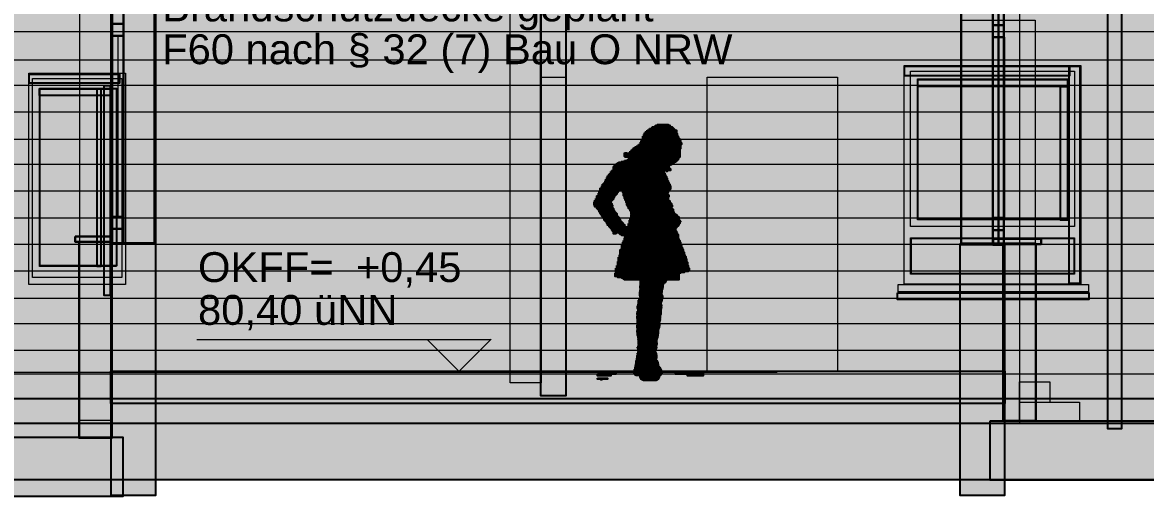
# Model space of a CAD drawing. Header units: millimetres. Extents: x 2976 to 41668, y 1850 to 28527.
# Drawn here: x 11461 to 19103, y 8099 to 11327 of the extents above; entities that cross this region are included whole.
import ezdxf

# ---------------------------------------------------------------- set-up
doc = ezdxf.new("R2010")
doc.units = ezdxf.units.MM
doc.header["$LTSCALE"] = 50
doc.linetypes.add('PDF_141-1_141-1_0-0_0-0', pattern=[282.2, 141.1, -141.1, 0, 0])
for name, color, linetype in [('00_Wand_Bestand', 7, 'Continuous'), ('01_Daemmung_neu', 9, 'Continuous'), ('02_Grundstuecksgrenze', 8, 'Continuous'), ('05_Linien_stark', 7, 'Continuous'), ('06_Linien_fein', 3, 'Continuous'), ('07_Bemassung', 6, 'Continuous'), ('10_Text', 7, 'Continuous')]:
    doc.layers.add(name, color=color, linetype=linetype)
doc.styles.add('PLAN', font='arial.ttf')

msp = doc.modelspace()

# ---------------------------------------------------------------- hatches: boundary and pattern name
at = {"layer": '00_Wand_Bestand'}
for points in [[(12064.9, 12250.8), (12366.1, 12250.8), (12366.1, 8106.3), (12064.9, 8106.3)], [(14989, 11677.6), (15159.4, 11677.6), (15159.4, 8785.5), (14989, 8785.5)], [(15768.3, 10627.1), (15865.5, 10627.1), (15865.5, 10621.4), (15768.3, 10621.4)], [(15779.7, 10632.9), (15854, 10632.9), (15854, 10627.1), (15779.7, 10627.1)], [(15682.6, 10552.7), (15922.6, 10552.7), (15922.6, 10547), (15682.6, 10547)], [(15682.6, 10547), (15922.6, 10547), (15922.6, 10541.3), (15682.6, 10541.3)], [(15688.3, 10564.2), (15916.9, 10564.2), (15916.9, 10558.5), (15688.3, 10558.5)], [(15688.3, 10558.5), (15916.9, 10558.5), (15916.9, 10552.7), (15688.3, 10552.7)], [(15694, 10575.6), (15911.1, 10575.6), (15911.1, 10569.9), (15694, 10569.9)], [(15694, 10569.9), (15916.8, 10569.9), (15916.8, 10564.2), (15694, 10564.2)], [(15699.7, 10581.3), (15911.1, 10581.3), (15911.1, 10575.6), (15699.7, 10575.6)], [(15705.5, 10587.1), (15911.2, 10587.1), (15911.2, 10581.4), (15705.5, 10581.4)], [(15711.2, 10592.8), (15911.1, 10592.8), (15911.1, 10587.1), (15711.2, 10587.1)], [(15722.6, 10598.5), (15899.7, 10598.5), (15899.7, 10592.8), (15722.6, 10592.8)], [(15728.3, 10604.3), (15894, 10604.3), (15894, 10598.5), (15728.3, 10598.5)], [(15739.7, 10610), (15888.3, 10610), (15888.3, 10604.3), (15739.7, 10604.3)], [(15745.5, 10615.7), (15882.6, 10615.7), (15882.6, 10610), (15745.5, 10610)], [(15762.6, 10621.4), (15871.2, 10621.4), (15871.2, 10615.7), (15762.6, 10615.7)], [(15619.8, 10472.6), (15939.7, 10472.6), (15939.7, 10466.8), (15619.8, 10466.8)], [(15625.5, 10478.3), (15939.7, 10478.3), (15939.7, 10472.6), (15625.5, 10472.6)], [(15636.9, 10484.1), (15939.7, 10484.1), (15939.7, 10478.3), (15636.9, 10478.3)], [(15648.3, 10489.8), (15939.7, 10489.8), (15939.7, 10484.1), (15648.3, 10484.1)], [(15654, 10495.5), (15939.7, 10495.5), (15939.7, 10489.8), (15654, 10489.8)], [(15659.7, 10501.2), (15945.4, 10501.2), (15945.4, 10495.5), (15659.7, 10495.5)], [(15665.4, 10512.7), (15939.7, 10512.7), (15939.7, 10506.9), (15665.4, 10506.9)], [(15665.4, 10506.9), (15945.5, 10506.9), (15945.5, 10501.2), (15665.4, 10501.2)], [(15671.2, 10524.1), (15939.7, 10524.1), (15939.7, 10518.4), (15671.2, 10518.4)], [(15671.2, 10518.4), (15939.7, 10518.4), (15939.7, 10512.7), (15671.2, 10512.7)], [(15676.9, 10535.6), (15934, 10535.6), (15934, 10529.9), (15676.9, 10529.9)], [(15676.9, 10529.8), (15934, 10529.8), (15934, 10524.1), (15676.9, 10524.1)], [(15682.6, 10541.3), (15928.3, 10541.3), (15928.3, 10535.6), (15682.6, 10535.6)], [(15556.9, 10432.6), (15934, 10432.6), (15934, 10426.8), (15556.9, 10426.8)], [(15556.9, 10426.8), (15934, 10426.8), (15934, 10421.1), (15556.9, 10421.1)], [(15556.9, 10421.1), (15934, 10421.1), (15934, 10415.3), (15556.9, 10415.3)], [(15562.6, 10415.3), (15934, 10415.3), (15934, 10409.6), (15562.6, 10409.6)], [(15585.5, 10409.6), (15928.3, 10409.6), (15928.3, 10403.9), (15585.5, 10403.9)], [(15591.2, 10444), (15934, 10444), (15934, 10438.3), (15591.2, 10438.3)], [(15591.2, 10398.2), (15922.6, 10398.2), (15922.6, 10392.5), (15591.2, 10392.5)], [(15596.9, 10449.7), (15934, 10449.7), (15934, 10444), (15596.9, 10444)], [(15596.9, 10403.9), (15922.6, 10403.9), (15922.6, 10398.2), (15596.9, 10398.2)], [(15602.6, 10455.4), (15934, 10455.4), (15934, 10449.7), (15602.6, 10449.7)], [(15608.3, 10461.1), (15934, 10461.1), (15934, 10455.4), (15608.3, 10455.4)], [(15614, 10466.9), (15934, 10466.9), (15934, 10461.1), (15614, 10461.1)], [(15476.9, 10323.8), (15871.2, 10323.8), (15871.2, 10318.1), (15476.9, 10318.1)], [(15482.6, 10346.7), (15859.7, 10346.7), (15859.7, 10340.9), (15482.6, 10340.9)], [(15482.6, 10340.9), (15859.7, 10340.9), (15859.7, 10335.2), (15482.6, 10335.2)], [(15482.6, 10335.2), (15865.4, 10335.2), (15865.4, 10329.5), (15482.6, 10329.5)], [(15482.6, 10329.5), (15871.2, 10329.5), (15871.2, 10323.8), (15482.6, 10323.8)], [(15488.3, 10352.4), (15859.7, 10352.4), (15859.7, 10346.7), (15488.3, 10346.7)], [(15494, 10358.1), (15865.5, 10358.1), (15865.5, 10352.4), (15494, 10352.4)], [(15499.8, 10363.8), (15876.9, 10363.8), (15876.9, 10358.1), (15499.8, 10358.1)], [(15505.5, 10369.6), (15888.3, 10369.6), (15888.3, 10363.8), (15505.5, 10363.8)], [(15516.9, 10375.3), (15894, 10375.3), (15894, 10369.6), (15516.9, 10369.6)], [(15534, 10381), (15905.5, 10381), (15905.5, 10375.3), (15534, 10375.3)], [(15556.9, 10386.8), (15911.1, 10386.8), (15911.1, 10381), (15556.9, 10381)], [(15574, 10392.5), (15916.9, 10392.5), (15916.9, 10386.8), (15574, 10386.8)], [(15425.5, 10249.4), (15854, 10249.4), (15854, 10243.6), (15425.5, 10243.6)], [(15425.5, 10243.6), (15854, 10243.6), (15854, 10237.9), (15425.5, 10237.9)], [(15431.2, 10260.8), (15848.3, 10260.8), (15848.3, 10255.1), (15431.2, 10255.1)], [(15431.2, 10255.1), (15848.3, 10255.1), (15848.3, 10249.4), (15431.2, 10249.4)], [(15436.9, 10272.3), (15842.6, 10272.3), (15842.6, 10266.6), (15436.9, 10266.6)], [(15436.9, 10266.5), (15848.3, 10266.5), (15848.3, 10260.8), (15436.9, 10260.8)], [(15442.6, 10283.7), (15836.9, 10283.7), (15836.9, 10278), (15442.6, 10278)], [(15442.6, 10278), (15842.6, 10278), (15842.6, 10272.3), (15442.6, 10272.3)], [(15448.4, 10289.4), (15836.9, 10289.4), (15836.9, 10283.7), (15448.4, 10283.7)], [(15454, 10295.2), (15831.2, 10295.2), (15831.2, 10289.4), (15454, 10289.4)], [(15459.7, 10300.9), (15831.2, 10300.9), (15831.2, 10295.1), (15459.7, 10295.1)], [(15465.5, 10312.3), (15825.4, 10312.3), (15825.4, 10306.6), (15465.5, 10306.6)], [(15465.5, 10306.6), (15825.4, 10306.6), (15825.4, 10300.9), (15465.5, 10300.9)], [(15391.2, 10197.9), (15871.2, 10197.9), (15871.2, 10192.1), (15391.2, 10192.1)], [(15391.2, 10192.1), (15865.4, 10192.1), (15865.4, 10186.4), (15391.2, 10186.4)], [(15391.2, 10186.4), (15859.7, 10186.4), (15859.7, 10180.7), (15391.2, 10180.7)], [(15396.9, 10203.6), (15871.2, 10203.6), (15871.2, 10197.9), (15396.9, 10197.9)], [(15402.6, 10215), (15871.2, 10215), (15871.2, 10209.3), (15402.6, 10209.3)], [(15402.6, 10209.3), (15871.2, 10209.3), (15871.2, 10203.6), (15402.6, 10203.6)], [(15408.3, 10226.5), (15865.5, 10226.5), (15865.5, 10220.8), (15408.3, 10220.8)], [(15408.3, 10220.8), (15865.5, 10220.8), (15865.5, 10215), (15408.3, 10215)], [(15414.1, 10232.2), (15859.7, 10232.2), (15859.7, 10226.5), (15414.1, 10226.5)], [(15419.7, 10237.9), (15859.7, 10237.9), (15859.7, 10232.2), (15419.7, 10232.2)], [(15391.2, 10037.6), (15494, 10037.6), (15494, 10031.9), (15391.2, 10031.9)], [(15391.2, 10031.9), (15499.7, 10031.9), (15499.7, 10026.2), (15391.2, 10026.2)], [(15602.6, 10037.6), (15631.1, 10037.6), (15631.1, 10031.9), (15602.6, 10031.9)], [(15602.6, 10031.9), (15631.1, 10031.9), (15631.1, 10026.2), (15602.6, 10026.2)], [(15636.9, 10037.6), (15894, 10037.6), (15894, 10031.9), (15636.9, 10031.9)], [(15636.9, 10031.9), (15894, 10031.9), (15894, 10026.2), (15636.9, 10026.2)], [(15465.5, 9928.9), (15905.5, 9928.9), (15905.5, 9923.1), (15465.5, 9923.1)], [(15471.2, 9923.1), (15905.4, 9923.1), (15905.4, 9917.4), (15471.2, 9917.4)], [(15471.2, 9917.4), (15905.4, 9917.4), (15905.4, 9911.7), (15471.2, 9911.7)], [(15476.9, 9911.7), (15905.4, 9911.7), (15905.4, 9906), (15476.9, 9906)], [(15482.6, 9906), (15911.1, 9906), (15911.1, 9900.3), (15482.6, 9900.3)], [(15528.3, 9888.8), (15916.8, 9888.8), (15916.8, 9883), (15528.3, 9883)], [(15539.8, 9883), (15922.6, 9883), (15922.6, 9877.3), (15539.8, 9877.3)], [(15556.9, 9877.3), (15922.6, 9877.3), (15922.6, 9871.6), (15556.9, 9871.6)], [(15556.9, 9860.2), (15922.6, 9860.2), (15922.6, 9854.5), (15556.9, 9854.5)], [(15562.6, 9871.6), (15922.6, 9871.6), (15922.6, 9865.9), (15562.6, 9865.9)], [(15534, 9785.7), (15951.2, 9785.7), (15951.2, 9780), (15534, 9780)], [(15539.8, 9814.4), (15939.7, 9814.4), (15939.7, 9808.7), (15539.8, 9808.7)], [(15539.8, 9808.7), (15945.5, 9808.7), (15945.5, 9802.9), (15539.8, 9802.9)], [(15539.8, 9802.9), (15945.5, 9802.9), (15945.5, 9797.2), (15539.8, 9797.2)], [(15539.8, 9797.2), (15945.5, 9797.2), (15945.5, 9791.5), (15539.8, 9791.5)], [(15539.8, 9791.5), (15951.2, 9791.5), (15951.2, 9785.7), (15539.8, 9785.7)], [(15545.5, 9831.5), (15939.7, 9831.5), (15939.7, 9825.8), (15545.5, 9825.8)], [(15545.5, 9825.8), (15939.7, 9825.8), (15939.7, 9820.1), (15545.5, 9820.1)], [(15545.5, 9820.1), (15939.7, 9820.1), (15939.7, 9814.4), (15545.5, 9814.4)], [(15551.2, 9843), (15934, 9843), (15934, 9837.2), (15551.2, 9837.2)], [(15551.2, 9837.2), (15934, 9837.2), (15934, 9831.5), (15551.2, 9831.5)], [(15556.9, 9854.5), (15928.3, 9854.5), (15928.3, 9848.7), (15556.9, 9848.7)], [(15556.9, 9848.7), (15928.3, 9848.7), (15928.3, 9843), (15556.9, 9843)], [(17842.4, 9821.1), (18143.7, 9821.1), (18143.7, 8105.7), (17842.4, 8105.7)], [(15516.9, 9728.5), (15974, 9728.5), (15974, 9722.8), (15516.9, 9722.8)], [(15516.9, 9722.8), (15974, 9722.8), (15974, 9717.1), (15516.9, 9717.1)], [(15516.9, 9717.1), (15979.7, 9717.1), (15979.7, 9711.3), (15516.9, 9711.3)], [(15516.9, 9711.3), (15979.7, 9711.3), (15979.7, 9705.6), (15516.9, 9705.6)], [(15516.9, 9705.6), (15979.7, 9705.6), (15979.7, 9699.9), (15516.9, 9699.9)], [(15522.6, 9745.7), (15968.3, 9745.7), (15968.3, 9740), (15522.6, 9740)], [(15522.6, 9740), (15968.3, 9740), (15968.3, 9734.3), (15522.6, 9734.3)], [(15522.6, 9734.2), (15974, 9734.2), (15974, 9728.5), (15522.6, 9728.5)], [(15528.3, 9780), (15956.8, 9780), (15956.8, 9774.3), (15528.3, 9774.3)], [(15528.3, 9774.3), (15956.8, 9774.3), (15956.8, 9768.6), (15528.3, 9768.6)], [(15528.3, 9768.6), (15956.8, 9768.6), (15956.8, 9762.9), (15528.3, 9762.9)], [(15528.3, 9762.9), (15962.6, 9762.9), (15962.6, 9757.1), (15528.3, 9757.1)], [(15528.3, 9757.1), (15962.6, 9757.1), (15962.6, 9751.4), (15528.3, 9751.4)], [(15528.3, 9751.4), (15962.6, 9751.4), (15962.6, 9745.7), (15528.3, 9745.7)], [(15499.8, 9654.1), (15996.9, 9654.1), (15996.9, 9648.4), (15499.8, 9648.4)], [(15499.8, 9648.4), (15996.9, 9648.4), (15996.9, 9642.7), (15499.8, 9642.7)], [(15499.8, 9642.7), (15996.9, 9642.7), (15996.9, 9636.9), (15499.8, 9636.9)], [(15499.8, 9636.9), (15991.2, 9636.9), (15991.2, 9631.2), (15499.8, 9631.2)], [(15499.8, 9631.2), (15962.6, 9631.2), (15962.6, 9625.5), (15499.8, 9625.5)], [(15505.5, 9671.3), (15991.1, 9671.3), (15991.1, 9665.5), (15505.5, 9665.5)], [(15505.5, 9665.5), (15991.1, 9665.5), (15991.1, 9659.8), (15505.5, 9659.8)], [(15505.5, 9659.8), (15991.1, 9659.8), (15991.1, 9654.1), (15505.5, 9654.1)], [(15511.2, 9699.9), (15979.7, 9699.9), (15979.7, 9694.2), (15511.2, 9694.2)], [(15511.2, 9694.2), (15985.4, 9694.2), (15985.4, 9688.5), (15511.2, 9688.5)], [(15511.2, 9688.5), (15985.4, 9688.5), (15985.4, 9682.8), (15511.2, 9682.8)], [(15511.2, 9682.8), (15985.4, 9682.8), (15985.4, 9677), (15511.2, 9677)], [(15511.2, 9677), (15985.4, 9677), (15985.4, 9671.3), (15511.2, 9671.3)], [(15494, 9619.8), (15928.3, 9619.8), (15928.3, 9614), (15494, 9614)], [(15494, 9614), (15928.3, 9614), (15928.3, 9608.3), (15494, 9608.3)], [(15494, 9608.3), (15928.3, 9608.3), (15928.3, 9602.6), (15494, 9602.6)], [(15494, 9602.6), (15928.3, 9602.6), (15928.3, 9596.9), (15494, 9596.9)], [(15499.8, 9625.5), (15939.7, 9625.5), (15939.7, 9619.8), (15499.8, 9619.8)], [(15511.2, 9596.9), (15928.3, 9596.9), (15928.3, 9591.1), (15511.2, 9591.1)], [(15539.8, 9591.2), (15928.3, 9591.2), (15928.3, 9585.4), (15539.8, 9585.4)], [(15551.2, 9585.4), (15928.3, 9585.4), (15928.3, 9579.7), (15551.2, 9579.7)], [(15556.9, 9579.7), (15928.3, 9579.7), (15928.3, 9574), (15556.9, 9574)], [(12063.6, 8952.7), (18145.1, 8952.7), (18145.1, 8732.1), (12063.6, 8732.1)], [(15374.1, 8927.2), (15379.8, 8927.2), (15379.8, 8921.5), (15374.1, 8921.5)], [(15379.8, 8938.6), (15499.7, 8938.6), (15499.7, 8932.9), (15379.8, 8932.9)], [(15385.4, 8927.2), (15465.5, 8927.2), (15465.5, 8921.5), (15385.4, 8921.5)], [(15905.4, 8938.6), (15968.3, 8938.6), (15968.3, 8932.9), (15905.4, 8932.9)], [(15974, 8938.6), (16094, 8938.6), (16094, 8932.9), (15974, 8932.9)], [(15985.4, 8927.2), (16094, 8927.2), (16094, 8921.5), (15985.4, 8921.5)]]:
    msp.add_hatch(color=7, dxfattribs=at).paths.add_polyline_path(points)
at = {"layer": '00_Wand_Bestand', "transparency": 33554572}
msp.add_hatch(color=7, dxfattribs=at).paths.add_polyline_path([(17415.8, 9486.8), (18717.9, 9486.8), (18717.9, 9441.5), (17415.8, 9441.5)])
at = {"layer": '01_Daemmung_neu'}
for points in [[(11052, 17953.8), (24528.5, 17953.8), (24528.5, 8596.3), (11052, 8596.3)], [(11847.7, 9836.6), (12070.1, 9836.6), (12070.1, 8497.5), (11847.7, 8497.5)], [(18133.9, 9822.3), (18356.3, 9822.3), (18356.3, 8611.3), (18133.9, 8611.3)]]:
    msp.add_hatch(color=7, dxfattribs=at).paths.add_polyline_path(points)
at = {"layer": '02_Grundstuecksgrenze', "transparency": 33554572}
for points in [[(17463.6, 11028.4), (18585.3, 11028.4), (18585.3, 10963.5), (17463.6, 10963.5)], [(18584.4, 11028.5), (18657, 11028.5), (18657, 9549.2), (18584.4, 9549.2)], [(11507.4, 10975.7), (12120.7, 10975.7), (12120.7, 10912.9), (11507.4, 10912.9)], [(17554.2, 10938.3), (18571.3, 10938.3), (18571.3, 10891.6), (17554.2, 10891.6)], [(11577.8, 10874.8), (12071.9, 10874.8), (12071.9, 10829.7), (11577.8, 10829.7)], [(11969.3, 10874.4), (11995.4, 10874.4), (11995.4, 9666.3), (11969.3, 9666.3)], [(12017.6, 10897.2), (12057.5, 10897.2), (12057.5, 9467.2), (12017.6, 9467.2)], [(18523.5, 10890.4), (18571.1, 10890.4), (18571.1, 9981.1), (18523.5, 9981.1)]]:
    msp.add_hatch(color=7, dxfattribs=at).paths.add_polyline_path(points)
at = {"layer": '02_Grundstuecksgrenze', "transparency": 33554590}
for points in [[(17553.7, 10941.4), (18577.6, 10941.4), (18577.6, 9984.3), (17553.7, 9984.3)], [(11579.5, 10876.9), (12100.1, 10876.9), (12100.1, 9670.1), (11579.5, 9670.1)], [(17508.5, 9859.1), (18617.5, 9859.1), (18617.5, 9614.7), (17508.5, 9614.7)]]:
    msp.add_hatch(color=7, dxfattribs=at).paths.add_polyline_path(points)
at = {"layer": '02_Grundstuecksgrenze', "transparency": 33554477}
msp.add_hatch(color=7, dxfattribs=at).paths.add_polyline_path([(11053.2, 8767.2), (24522.5, 8767.2), (24522.5, 8211.6), (11053.2, 8211.6)])
at = {"layer": '02_Grundstuecksgrenze'}
for points in [[(18046.7, 8615), (33720.4, 8615), (33720.4, 8210.9), (18046.7, 8210.9)], [(2976.3, 8502.9), (12143.9, 8502.9), (12143.9, 8098.8), (2976.3, 8098.8)]]:
    msp.add_hatch(color=7, dxfattribs=at).paths.add_polyline_path(points)
at = {"layer": '07_Bemassung'}
for points in [[(15374.1, 8904.3), (15442.6, 8904.3), (15442.6, 8898.6), (15374.1, 8898.6)], [(15396.9, 8898.6), (15402.6, 8898.6), (15402.6, 8892.9), (15396.9, 8892.9)]]:
    msp.add_hatch(color=7, dxfattribs=at).paths.add_polyline_path(points)

# ---------------------------------------------------------------- linework, layer by layer
at = {"layer": '00_Wand_Bestand'}
for points in [[(12064.9, 12250.8), (12366.1, 12250.8), (12366.1, 8106.3), (12064.9, 8106.3)], [(14989, 11677.6), (15159.4, 11677.6), (15159.4, 8785.5), (14989, 8785.5)], [(15768.3, 10627.1), (15865.5, 10627.1), (15865.5, 10621.4), (15768.3, 10621.4)], [(15779.7, 10632.9), (15854, 10632.9), (15854, 10627.1), (15779.7, 10627.1)], [(15682.6, 10552.7), (15922.6, 10552.7), (15922.6, 10547), (15682.6, 10547)], [(15682.6, 10547), (15922.6, 10547), (15922.6, 10541.3), (15682.6, 10541.3)], [(15688.3, 10564.2), (15916.9, 10564.2), (15916.9, 10558.5), (15688.3, 10558.5)], [(15688.3, 10558.5), (15916.9, 10558.5), (15916.9, 10552.7), (15688.3, 10552.7)], [(15694, 10575.6), (15911.1, 10575.6), (15911.1, 10569.9), (15694, 10569.9)], [(15694, 10569.9), (15916.8, 10569.9), (15916.8, 10564.2), (15694, 10564.2)], [(15699.7, 10581.3), (15911.1, 10581.3), (15911.1, 10575.6), (15699.7, 10575.6)], [(15705.5, 10587.1), (15911.2, 10587.1), (15911.2, 10581.4), (15705.5, 10581.4)], [(15711.2, 10592.8), (15911.1, 10592.8), (15911.1, 10587.1), (15711.2, 10587.1)], [(15722.6, 10598.5), (15899.7, 10598.5), (15899.7, 10592.8), (15722.6, 10592.8)], [(15728.3, 10604.3), (15894, 10604.3), (15894, 10598.5), (15728.3, 10598.5)], [(15739.7, 10610), (15888.3, 10610), (15888.3, 10604.3), (15739.7, 10604.3)], [(15745.5, 10615.7), (15882.6, 10615.7), (15882.6, 10610), (15745.5, 10610)], [(15762.6, 10621.4), (15871.2, 10621.4), (15871.2, 10615.7), (15762.6, 10615.7)], [(15619.8, 10472.6), (15939.7, 10472.6), (15939.7, 10466.8), (15619.8, 10466.8)], [(15625.5, 10478.3), (15939.7, 10478.3), (15939.7, 10472.6), (15625.5, 10472.6)], [(15636.9, 10484.1), (15939.7, 10484.1), (15939.7, 10478.3), (15636.9, 10478.3)], [(15648.3, 10489.8), (15939.7, 10489.8), (15939.7, 10484.1), (15648.3, 10484.1)], [(15654, 10495.5), (15939.7, 10495.5), (15939.7, 10489.8), (15654, 10489.8)], [(15659.7, 10501.2), (15945.4, 10501.2), (15945.4, 10495.5), (15659.7, 10495.5)], [(15665.4, 10512.7), (15939.7, 10512.7), (15939.7, 10506.9), (15665.4, 10506.9)], [(15665.4, 10506.9), (15945.5, 10506.9), (15945.5, 10501.2), (15665.4, 10501.2)], [(15671.2, 10524.1), (15939.7, 10524.1), (15939.7, 10518.4), (15671.2, 10518.4)], [(15671.2, 10518.4), (15939.7, 10518.4), (15939.7, 10512.7), (15671.2, 10512.7)], [(15676.9, 10535.6), (15934, 10535.6), (15934, 10529.9), (15676.9, 10529.9)], [(15676.9, 10529.8), (15934, 10529.8), (15934, 10524.1), (15676.9, 10524.1)], [(15682.6, 10541.3), (15928.3, 10541.3), (15928.3, 10535.6), (15682.6, 10535.6)], [(15556.9, 10432.6), (15934, 10432.6), (15934, 10426.8), (15556.9, 10426.8)], [(15556.9, 10426.8), (15934, 10426.8), (15934, 10421.1), (15556.9, 10421.1)], [(15556.9, 10421.1), (15934, 10421.1), (15934, 10415.3), (15556.9, 10415.3)], [(15562.6, 10415.3), (15934, 10415.3), (15934, 10409.6), (15562.6, 10409.6)], [(15585.5, 10409.6), (15928.3, 10409.6), (15928.3, 10403.9), (15585.5, 10403.9)], [(15591.2, 10444), (15934, 10444), (15934, 10438.3), (15591.2, 10438.3)], [(15591.2, 10398.2), (15922.6, 10398.2), (15922.6, 10392.5), (15591.2, 10392.5)], [(15596.9, 10449.7), (15934, 10449.7), (15934, 10444), (15596.9, 10444)], [(15596.9, 10403.9), (15922.6, 10403.9), (15922.6, 10398.2), (15596.9, 10398.2)], [(15602.6, 10455.4), (15934, 10455.4), (15934, 10449.7), (15602.6, 10449.7)], [(15608.3, 10461.1), (15934, 10461.1), (15934, 10455.4), (15608.3, 10455.4)], [(15614, 10466.9), (15934, 10466.9), (15934, 10461.1), (15614, 10461.1)], [(15476.9, 10323.8), (15871.2, 10323.8), (15871.2, 10318.1), (15476.9, 10318.1)], [(15482.6, 10346.7), (15859.7, 10346.7), (15859.7, 10340.9), (15482.6, 10340.9)], [(15482.6, 10340.9), (15859.7, 10340.9), (15859.7, 10335.2), (15482.6, 10335.2)], [(15482.6, 10335.2), (15865.4, 10335.2), (15865.4, 10329.5), (15482.6, 10329.5)], [(15482.6, 10329.5), (15871.2, 10329.5), (15871.2, 10323.8), (15482.6, 10323.8)], [(15488.3, 10352.4), (15859.7, 10352.4), (15859.7, 10346.7), (15488.3, 10346.7)], [(15494, 10358.1), (15865.5, 10358.1), (15865.5, 10352.4), (15494, 10352.4)], [(15499.8, 10363.8), (15876.9, 10363.8), (15876.9, 10358.1), (15499.8, 10358.1)], [(15505.5, 10369.6), (15888.3, 10369.6), (15888.3, 10363.8), (15505.5, 10363.8)], [(15516.9, 10375.3), (15894, 10375.3), (15894, 10369.6), (15516.9, 10369.6)], [(15534, 10381), (15905.5, 10381), (15905.5, 10375.3), (15534, 10375.3)], [(15556.9, 10386.8), (15911.1, 10386.8), (15911.1, 10381), (15556.9, 10381)], [(15574, 10392.5), (15916.9, 10392.5), (15916.9, 10386.8), (15574, 10386.8)], [(15425.5, 10249.4), (15854, 10249.4), (15854, 10243.6), (15425.5, 10243.6)], [(15425.5, 10243.6), (15854, 10243.6), (15854, 10237.9), (15425.5, 10237.9)], [(15431.2, 10260.8), (15848.3, 10260.8), (15848.3, 10255.1), (15431.2, 10255.1)], [(15431.2, 10255.1), (15848.3, 10255.1), (15848.3, 10249.4), (15431.2, 10249.4)], [(15436.9, 10272.3), (15842.6, 10272.3), (15842.6, 10266.6), (15436.9, 10266.6)], [(15436.9, 10266.5), (15848.3, 10266.5), (15848.3, 10260.8), (15436.9, 10260.8)], [(15442.6, 10283.7), (15836.9, 10283.7), (15836.9, 10278), (15442.6, 10278)], [(15442.6, 10278), (15842.6, 10278), (15842.6, 10272.3), (15442.6, 10272.3)], [(15448.4, 10289.4), (15836.9, 10289.4), (15836.9, 10283.7), (15448.4, 10283.7)], [(15454, 10295.2), (15831.2, 10295.2), (15831.2, 10289.4), (15454, 10289.4)], [(15459.7, 10300.9), (15831.2, 10300.9), (15831.2, 10295.1), (15459.7, 10295.1)], [(15465.5, 10312.3), (15825.4, 10312.3), (15825.4, 10306.6), (15465.5, 10306.6)], [(15465.5, 10306.6), (15825.4, 10306.6), (15825.4, 10300.9), (15465.5, 10300.9)], [(15391.2, 10197.9), (15871.2, 10197.9), (15871.2, 10192.1), (15391.2, 10192.1)], [(15391.2, 10192.1), (15865.4, 10192.1), (15865.4, 10186.4), (15391.2, 10186.4)], [(15391.2, 10186.4), (15859.7, 10186.4), (15859.7, 10180.7), (15391.2, 10180.7)], [(15396.9, 10203.6), (15871.2, 10203.6), (15871.2, 10197.9), (15396.9, 10197.9)], [(15402.6, 10215), (15871.2, 10215), (15871.2, 10209.3), (15402.6, 10209.3)], [(15402.6, 10209.3), (15871.2, 10209.3), (15871.2, 10203.6), (15402.6, 10203.6)], [(15408.3, 10226.5), (15865.5, 10226.5), (15865.5, 10220.8), (15408.3, 10220.8)], [(15408.3, 10220.8), (15865.5, 10220.8), (15865.5, 10215), (15408.3, 10215)], [(15414.1, 10232.2), (15859.7, 10232.2), (15859.7, 10226.5), (15414.1, 10226.5)], [(15419.7, 10237.9), (15859.7, 10237.9), (15859.7, 10232.2), (15419.7, 10232.2)], [(15391.2, 10037.6), (15494, 10037.6), (15494, 10031.9), (15391.2, 10031.9)], [(15391.2, 10031.9), (15499.7, 10031.9), (15499.7, 10026.2), (15391.2, 10026.2)], [(15602.6, 10037.6), (15631.1, 10037.6), (15631.1, 10031.9), (15602.6, 10031.9)], [(15602.6, 10031.9), (15631.1, 10031.9), (15631.1, 10026.2), (15602.6, 10026.2)], [(15636.9, 10037.6), (15894, 10037.6), (15894, 10031.9), (15636.9, 10031.9)], [(15636.9, 10031.9), (15894, 10031.9), (15894, 10026.2), (15636.9, 10026.2)], [(15465.5, 9928.9), (15905.5, 9928.9), (15905.5, 9923.1), (15465.5, 9923.1)], [(15471.2, 9923.1), (15905.4, 9923.1), (15905.4, 9917.4), (15471.2, 9917.4)], [(15471.2, 9917.4), (15905.4, 9917.4), (15905.4, 9911.7), (15471.2, 9911.7)], [(15476.9, 9911.7), (15905.4, 9911.7), (15905.4, 9906), (15476.9, 9906)], [(15482.6, 9906), (15911.1, 9906), (15911.1, 9900.3), (15482.6, 9900.3)], [(15528.3, 9888.8), (15916.8, 9888.8), (15916.8, 9883), (15528.3, 9883)], [(15539.8, 9883), (15922.6, 9883), (15922.6, 9877.3), (15539.8, 9877.3)], [(15556.9, 9877.3), (15922.6, 9877.3), (15922.6, 9871.6), (15556.9, 9871.6)], [(15556.9, 9860.2), (15922.6, 9860.2), (15922.6, 9854.5), (15556.9, 9854.5)], [(15562.6, 9871.6), (15922.6, 9871.6), (15922.6, 9865.9), (15562.6, 9865.9)], [(15534, 9785.7), (15951.2, 9785.7), (15951.2, 9780), (15534, 9780)], [(15539.8, 9814.4), (15939.7, 9814.4), (15939.7, 9808.7), (15539.8, 9808.7)], [(15539.8, 9808.7), (15945.5, 9808.7), (15945.5, 9802.9), (15539.8, 9802.9)], [(15539.8, 9802.9), (15945.5, 9802.9), (15945.5, 9797.2), (15539.8, 9797.2)], [(15539.8, 9797.2), (15945.5, 9797.2), (15945.5, 9791.5), (15539.8, 9791.5)], [(15539.8, 9791.5), (15951.2, 9791.5), (15951.2, 9785.7), (15539.8, 9785.7)], [(15545.5, 9831.5), (15939.7, 9831.5), (15939.7, 9825.8), (15545.5, 9825.8)], [(15545.5, 9825.8), (15939.7, 9825.8), (15939.7, 9820.1), (15545.5, 9820.1)], [(15545.5, 9820.1), (15939.7, 9820.1), (15939.7, 9814.4), (15545.5, 9814.4)], [(15551.2, 9843), (15934, 9843), (15934, 9837.2), (15551.2, 9837.2)], [(15551.2, 9837.2), (15934, 9837.2), (15934, 9831.5), (15551.2, 9831.5)], [(15556.9, 9854.5), (15928.3, 9854.5), (15928.3, 9848.7), (15556.9, 9848.7)], [(15556.9, 9848.7), (15928.3, 9848.7), (15928.3, 9843), (15556.9, 9843)], [(17842.4, 9821.1), (18143.7, 9821.1), (18143.7, 8105.7), (17842.4, 8105.7)], [(15516.9, 9728.5), (15974, 9728.5), (15974, 9722.8), (15516.9, 9722.8)], [(15516.9, 9722.8), (15974, 9722.8), (15974, 9717.1), (15516.9, 9717.1)], [(15516.9, 9717.1), (15979.7, 9717.1), (15979.7, 9711.3), (15516.9, 9711.3)], [(15516.9, 9711.3), (15979.7, 9711.3), (15979.7, 9705.6), (15516.9, 9705.6)], [(15516.9, 9705.6), (15979.7, 9705.6), (15979.7, 9699.9), (15516.9, 9699.9)], [(15522.6, 9745.7), (15968.3, 9745.7), (15968.3, 9740), (15522.6, 9740)], [(15522.6, 9740), (15968.3, 9740), (15968.3, 9734.3), (15522.6, 9734.3)], [(15522.6, 9734.2), (15974, 9734.2), (15974, 9728.5), (15522.6, 9728.5)], [(15528.3, 9780), (15956.8, 9780), (15956.8, 9774.3), (15528.3, 9774.3)], [(15528.3, 9774.3), (15956.8, 9774.3), (15956.8, 9768.6), (15528.3, 9768.6)], [(15528.3, 9768.6), (15956.8, 9768.6), (15956.8, 9762.9), (15528.3, 9762.9)], [(15528.3, 9762.9), (15962.6, 9762.9), (15962.6, 9757.1), (15528.3, 9757.1)], [(15528.3, 9757.1), (15962.6, 9757.1), (15962.6, 9751.4), (15528.3, 9751.4)], [(15528.3, 9751.4), (15962.6, 9751.4), (15962.6, 9745.7), (15528.3, 9745.7)], [(15499.8, 9654.1), (15996.9, 9654.1), (15996.9, 9648.4), (15499.8, 9648.4)], [(15499.8, 9648.4), (15996.9, 9648.4), (15996.9, 9642.7), (15499.8, 9642.7)], [(15499.8, 9642.7), (15996.9, 9642.7), (15996.9, 9636.9), (15499.8, 9636.9)], [(15499.8, 9636.9), (15991.2, 9636.9), (15991.2, 9631.2), (15499.8, 9631.2)], [(15499.8, 9631.2), (15962.6, 9631.2), (15962.6, 9625.5), (15499.8, 9625.5)], [(15505.5, 9671.3), (15991.1, 9671.3), (15991.1, 9665.5), (15505.5, 9665.5)], [(15505.5, 9665.5), (15991.1, 9665.5), (15991.1, 9659.8), (15505.5, 9659.8)], [(15505.5, 9659.8), (15991.1, 9659.8), (15991.1, 9654.1), (15505.5, 9654.1)], [(15511.2, 9699.9), (15979.7, 9699.9), (15979.7, 9694.2), (15511.2, 9694.2)], [(15511.2, 9694.2), (15985.4, 9694.2), (15985.4, 9688.5), (15511.2, 9688.5)], [(15511.2, 9688.5), (15985.4, 9688.5), (15985.4, 9682.8), (15511.2, 9682.8)], [(15511.2, 9682.8), (15985.4, 9682.8), (15985.4, 9677), (15511.2, 9677)], [(15511.2, 9677), (15985.4, 9677), (15985.4, 9671.3), (15511.2, 9671.3)], [(15494, 9619.8), (15928.3, 9619.8), (15928.3, 9614), (15494, 9614)], [(15494, 9614), (15928.3, 9614), (15928.3, 9608.3), (15494, 9608.3)], [(15494, 9608.3), (15928.3, 9608.3), (15928.3, 9602.6), (15494, 9602.6)], [(15494, 9602.6), (15928.3, 9602.6), (15928.3, 9596.9), (15494, 9596.9)], [(15499.8, 9625.5), (15939.7, 9625.5), (15939.7, 9619.8), (15499.8, 9619.8)], [(15511.2, 9596.9), (15928.3, 9596.9), (15928.3, 9591.1), (15511.2, 9591.1)], [(15539.8, 9591.2), (15928.3, 9591.2), (15928.3, 9585.4), (15539.8, 9585.4)], [(15551.2, 9585.4), (15928.3, 9585.4), (15928.3, 9579.7), (15551.2, 9579.7)], [(15556.9, 9579.7), (15928.3, 9579.7), (15928.3, 9574), (15556.9, 9574)], [(17415.8, 9486.8), (18717.9, 9486.8), (18717.9, 9441.5), (17415.8, 9441.5)], [(12063.6, 8952.7), (18145.1, 8952.7), (18145.1, 8732.1), (12063.6, 8732.1)], [(15374.1, 8927.2), (15379.8, 8927.2), (15379.8, 8921.5), (15374.1, 8921.5)], [(15379.8, 8938.6), (15499.7, 8938.6), (15499.7, 8932.9), (15379.8, 8932.9)], [(15385.4, 8927.2), (15465.5, 8927.2), (15465.5, 8921.5), (15385.4, 8921.5)], [(15905.4, 8938.6), (15968.3, 8938.6), (15968.3, 8932.9), (15905.4, 8932.9)], [(15974, 8938.6), (16094, 8938.6), (16094, 8932.9), (15974, 8932.9)], [(15985.4, 8927.2), (16094, 8927.2), (16094, 8921.5), (15985.4, 8921.5)]]:
    msp.add_lwpolyline(points, close=True, dxfattribs=at)
at = {"layer": '01_Daemmung_neu'}
for points in [[(11052, 17953.8), (24528.5, 17953.8), (24528.5, 8596.3), (11052, 8596.3)], [(11847.7, 9836.6), (12070.1, 9836.6), (12070.1, 8497.5), (11847.7, 8497.5)], [(18133.9, 9822.3), (18356.3, 9822.3), (18356.3, 8611.3), (18133.9, 8611.3)]]:
    msp.add_lwpolyline(points, close=True, dxfattribs=at)
at = {"layer": '02_Grundstuecksgrenze'}
for points in [[(17463.6, 11028.4), (18585.3, 11028.4), (18585.3, 10963.5), (17463.6, 10963.5)], [(18584.4, 11028.5), (18657, 11028.5), (18657, 9549.2), (18584.4, 9549.2)], [(11507.4, 10975.7), (12120.7, 10975.7), (12120.7, 10912.9), (11507.4, 10912.9)], [(17553.7, 10941.4), (18577.6, 10941.4), (18577.6, 9984.3), (17553.7, 9984.3)], [(17554.2, 10938.3), (18571.3, 10938.3), (18571.3, 10891.6), (17554.2, 10891.6)], [(11577.8, 10874.8), (12071.9, 10874.8), (12071.9, 10829.7), (11577.8, 10829.7)], [(11579.5, 10876.9), (12100.1, 10876.9), (12100.1, 9670.1), (11579.5, 9670.1)], [(11969.3, 10874.4), (11995.4, 10874.4), (11995.4, 9666.3), (11969.3, 9666.3)], [(12017.6, 10897.2), (12057.5, 10897.2), (12057.5, 9467.2), (12017.6, 9467.2)], [(18523.5, 10890.4), (18571.1, 10890.4), (18571.1, 9981.1), (18523.5, 9981.1)], [(17508.5, 9859.1), (18617.5, 9859.1), (18617.5, 9614.7), (17508.5, 9614.7)], [(11053.2, 8767.2), (24522.5, 8767.2), (24522.5, 8211.6), (11053.2, 8211.6)], [(18046.7, 8615), (33720.4, 8615), (33720.4, 8210.9), (18046.7, 8210.9)], [(2976.3, 8502.9), (12143.9, 8502.9), (12143.9, 8098.8), (2976.3, 8098.8)]]:
    msp.add_lwpolyline(points, close=True, dxfattribs=at)
at = {"layer": '05_Linien_stark', "lineweight": 15}
for p, q in [((12111.5, 10001.8), (12111.5, 11240.2)), ((18100.6, 9993.1), (18100.6, 11231.5)), ((14437.2, 8958), (14650.5, 9171.4)), ((14646, 9165.8), (12647.5, 9165.8)), ((14427.4, 8954.7), (14219.1, 9162.9))]:
    msp.add_line(p, q, dxfattribs=at)
at = {"layer": '05_Linien_stark', "lineweight": 25}
msp.add_lwpolyline([(18847.4, 19149.7), (18938.8, 19149.7), (18938.8, 8559.6), (18847.4, 8559.6)], close=True, dxfattribs=at)
at = {"layer": '05_Linien_stark', "lineweight": 15}
for points in [[(14780.3, 11642), (14989.9, 11642), (14989.9, 8873), (14780.3, 8873)], [(14990.9, 10953.4), (15156.3, 10953.4), (15156.3, 8950.4), (14990.9, 8950.4)], [(16121.2, 10953.4), (17007.8, 10953.4), (17007.8, 8950.4), (16121.2, 8950.4)], [(18245.8, 8880.6), (18452.3, 8880.6), (18452.3, 8740), (18245.8, 8740)], [(18245.6, 8741.7), (18654.6, 8741.7), (18654.6, 8610.7), (18245.6, 8610.7)]]:
    msp.add_lwpolyline(points, close=True, dxfattribs=at)
at = {"layer": '05_Linien_stark', "lineweight": 30}
for points in [[(12072.5, 11406.3), (12359.1, 11406.3), (12359.1, 9823.1), (12072.5, 9823.1)], [(12072.5, 11402.5), (12148.2, 11402.5), (12148.2, 9822.2), (12072.5, 9822.2)], [(17849.4, 11397.2), (18101.5, 11397.2), (18101.5, 9814.4), (17849.4, 9814.4)], [(18064, 11397.6), (18139.6, 11397.6), (18139.6, 9813.5), (18064, 9813.5)], [(12072.4, 11317.6), (12148.1, 11317.6), (12148.1, 9921.7), (12072.4, 9921.7)], [(12072.2, 11236.1), (12148.1, 11236.1), (12148.1, 10004.6), (12072.2, 10004.6)], [(18064, 11308.9), (18139.7, 11308.9), (18139.7, 9913), (18064, 9913)], [(18064, 11227.4), (18139.9, 11227.4), (18139.9, 9995.9), (18064, 9995.9)], [(11819.8, 9869.9), (12070.6, 9869.9), (12070.6, 9833.5), (11819.8, 9833.5)], [(18066.1, 9853.3), (18392.2, 9853.3), (18392.2, 9816.9), (18066.1, 9816.9)]]:
    msp.add_lwpolyline(points, close=True, dxfattribs=at)
at = {"layer": '05_Linien_stark', "lineweight": 18}
for points in [[(17846.3, 11342.2), (18351.3, 11342.2), (18351.3, 9823.2), (17846.3, 9823.2)], [(11852.1, 9832.1), (12065.7, 9832.1), (12065.7, 8501.9), (11852.1, 8501.9)], [(18138.3, 9817.9), (18351.9, 9817.9), (18351.9, 8615.7), (18138.3, 8615.7)]]:
    msp.add_lwpolyline(points, close=True, dxfattribs=at)
at = {"layer": '05_Linien_stark', "lineweight": 20}
for points in [[(17459.8, 11033.3), (18662.4, 11033.3), (18662.4, 9543.9), (17459.8, 9543.9)], [(11505.3, 10982), (12161.6, 10982), (12161.6, 9542.6), (11505.3, 9542.6)], [(11529.9, 10944.6), (12138.1, 10944.6), (12138.1, 9589.7), (11529.9, 9589.7)], [(17504.6, 10994.6), (18619.6, 10994.6), (18619.6, 9937.5), (17504.6, 9937.5)], [(17552.1, 10943.7), (18575, 10943.7), (18575, 9982.1), (17552.1, 9982.1)], [(11578, 10880.5), (12099.8, 10880.5), (12099.8, 9665.7), (11578, 9665.7)], [(17504.6, 9860.7), (18619.6, 9860.7), (18619.6, 9613.9), (17504.6, 9613.9)], [(17420.8, 9542.7), (18715.3, 9542.7), (18715.3, 9491.8), (17420.8, 9491.8)]]:
    msp.add_lwpolyline(points, close=True, dxfattribs=at)
at = {"layer": '05_Linien_stark', "lineweight": 211}
for points in [[(15682.6, 9574), (15825.4, 9574), (15825.4, 9568.3), (15682.6, 9568.3)], [(15682.6, 9568.3), (15808.3, 9568.3), (15808.3, 9562.5), (15682.6, 9562.5)], [(15682.6, 9562.5), (15808.3, 9562.5), (15808.3, 9556.8), (15682.6, 9556.8)], [(15682.6, 9556.8), (15808.3, 9556.8), (15808.3, 9551.1), (15682.6, 9551.1)], [(15676.9, 9493.9), (15796.9, 9493.9), (15796.9, 9488.1), (15676.9, 9488.1)], [(15676.9, 9488.1), (15794, 9488.1), (15794, 9482.4), (15676.9, 9482.4)], [(15676.9, 9482.4), (15794, 9482.4), (15794, 9476.7), (15676.9, 9476.7)], [(15676.9, 9476.7), (15791.2, 9476.7), (15791.2, 9471), (15676.9, 9471)], [(15679.7, 9533.9), (15802.6, 9533.9), (15802.6, 9528.2), (15679.7, 9528.2)], [(15679.7, 9528.2), (15802.6, 9528.2), (15802.6, 9522.5), (15679.7, 9522.5)], [(15679.7, 9522.5), (15799.7, 9522.5), (15799.7, 9516.7), (15679.7, 9516.7)], [(15679.7, 9505.3), (15796.9, 9505.3), (15796.9, 9499.6), (15679.7, 9499.6)], [(15679.7, 9499.6), (15796.9, 9499.6), (15796.9, 9493.8), (15679.7, 9493.8)], [(15682.6, 9551.1), (15805.4, 9551.1), (15805.4, 9545.4), (15682.6, 9545.4)], [(15682.6, 9545.4), (15805.4, 9545.4), (15805.4, 9539.6), (15682.6, 9539.6)], [(15682.6, 9539.6), (15802.6, 9539.6), (15802.6, 9533.9), (15682.6, 9533.9)], [(15682.6, 9516.7), (15799.7, 9516.7), (15799.7, 9511), (15682.6, 9511)], [(15682.6, 9511), (15796.9, 9511), (15796.9, 9505.3), (15682.6, 9505.3)], [(15665.4, 9408), (15791.1, 9408), (15791.1, 9402.3), (15665.4, 9402.3)], [(15665.4, 9402.3), (15794, 9402.3), (15794, 9396.6), (15665.4, 9396.6)], [(15668.3, 9436.6), (15796.9, 9436.6), (15796.9, 9430.9), (15668.3, 9430.9)], [(15668.3, 9430.9), (15794, 9430.9), (15794, 9425.2), (15668.3, 9425.2)], [(15668.3, 9425.2), (15791.2, 9425.2), (15791.2, 9419.4), (15668.3, 9419.4)], [(15668.3, 9419.5), (15788.3, 9419.5), (15788.3, 9413.7), (15668.3, 9413.7)], [(15668.3, 9413.7), (15785.5, 9413.7), (15785.5, 9408), (15668.3, 9408)], [(15674, 9442.3), (15796.9, 9442.3), (15796.9, 9436.6), (15674, 9436.6)], [(15676.9, 9470.9), (15791.2, 9470.9), (15791.2, 9465.2), (15676.9, 9465.2)], [(15679.7, 9465.2), (15799.7, 9465.2), (15799.7, 9459.5), (15679.7, 9459.5)], [(15679.7, 9453.8), (15799.7, 9453.8), (15799.7, 9448.1), (15679.7, 9448.1)], [(15682.6, 9459.5), (15799.7, 9459.5), (15799.7, 9453.8), (15682.6, 9453.8)], [(15682.6, 9448.1), (15796.9, 9448.1), (15796.9, 9442.3), (15682.6, 9442.3)], [(15659.7, 9350.8), (15788.3, 9350.8), (15788.3, 9345), (15659.7, 9345)], [(15659.7, 9345), (15788.3, 9345), (15788.3, 9339.3), (15659.7, 9339.3)], [(15659.8, 9327.9), (15785.4, 9327.9), (15785.4, 9322.2), (15659.8, 9322.2)], [(15662.6, 9396.6), (15791.2, 9396.6), (15791.2, 9390.8), (15662.6, 9390.8)], [(15662.6, 9390.8), (15794, 9390.8), (15794, 9385.1), (15662.6, 9385.1)], [(15662.6, 9385.1), (15788.3, 9385.1), (15788.3, 9379.4), (15662.6, 9379.4)], [(15662.6, 9362.2), (15788.3, 9362.2), (15788.3, 9356.5), (15662.6, 9356.5)], [(15662.6, 9356.5), (15788.3, 9356.5), (15788.3, 9350.8), (15662.6, 9350.8)], [(15662.6, 9339.3), (15785.5, 9339.3), (15785.5, 9333.6), (15662.6, 9333.6)], [(15662.6, 9333.6), (15785.5, 9333.6), (15785.5, 9327.9), (15662.6, 9327.9)], [(15665.4, 9379.4), (15791.1, 9379.4), (15791.1, 9373.7), (15665.4, 9373.7)], [(15665.4, 9373.7), (15788.3, 9373.7), (15788.3, 9367.9), (15665.4, 9367.9)], [(15665.4, 9367.9), (15788.3, 9367.9), (15788.3, 9362.2), (15665.4, 9362.2)], [(15659.7, 9264.9), (15779.7, 9264.9), (15779.7, 9259.2), (15659.7, 9259.2)], [(15659.7, 9259.2), (15776.9, 9259.2), (15776.9, 9253.4), (15659.7, 9253.4)], [(15659.7, 9253.4), (15776.9, 9253.4), (15776.9, 9247.7), (15659.7, 9247.7)], [(15659.8, 9322.2), (15785.4, 9322.2), (15785.4, 9316.4), (15659.8, 9316.4)], [(15659.8, 9316.4), (15785.4, 9316.4), (15785.4, 9310.7), (15659.8, 9310.7)], [(15662.6, 9310.7), (15782.6, 9310.7), (15782.6, 9304.9), (15662.6, 9304.9)], [(15662.6, 9304.9), (15785.4, 9304.9), (15785.4, 9299.2), (15662.6, 9299.2)], [(15662.6, 9299.2), (15782.6, 9299.2), (15782.6, 9293.5), (15662.6, 9293.5)], [(15662.6, 9293.5), (15779.7, 9293.5), (15779.7, 9287.8), (15662.6, 9287.8)], [(15662.6, 9287.8), (15776.9, 9287.8), (15776.9, 9282.1), (15662.6, 9282.1)], [(15662.6, 9282.1), (15779.7, 9282.1), (15779.7, 9276.4), (15662.6, 9276.4)], [(15662.6, 9276.4), (15779.7, 9276.4), (15779.7, 9270.6), (15662.6, 9270.6)], [(15662.6, 9270.7), (15779.7, 9270.7), (15779.7, 9264.9), (15662.6, 9264.9)], [(15662.6, 9247.7), (15774, 9247.7), (15774, 9242), (15662.6, 9242)], [(15659.7, 9230.6), (15771.2, 9230.6), (15771.2, 9224.9), (15659.7, 9224.9)], [(15659.7, 9224.9), (15771.2, 9224.9), (15771.2, 9219.1), (15659.7, 9219.1)], [(15662.6, 9242), (15774, 9242), (15774, 9236.3), (15662.6, 9236.3)], [(15662.6, 9236.3), (15771.2, 9236.3), (15771.2, 9230.6), (15662.6, 9230.6)], [(15662.6, 9219.1), (15771.2, 9219.1), (15771.2, 9213.4), (15662.6, 9213.4)], [(15662.6, 9213.4), (15771.2, 9213.4), (15771.2, 9207.7), (15662.6, 9207.7)], [(15662.6, 9207.6), (15768.3, 9207.6), (15768.3, 9201.9), (15662.6, 9201.9)], [(15662.6, 9201.9), (15768.3, 9201.9), (15768.3, 9196.2), (15662.6, 9196.2)], [(15665.4, 9196.2), (15768.3, 9196.2), (15768.3, 9190.5), (15665.4, 9190.5)], [(15665.4, 9190.5), (15765.4, 9190.5), (15765.4, 9184.8), (15665.4, 9184.8)], [(15665.4, 9184.8), (15765.4, 9184.8), (15765.4, 9179), (15665.4, 9179)], [(15665.4, 9173.3), (15762.6, 9173.3), (15762.6, 9167.6), (15665.4, 9167.6)], [(15668.3, 9179), (15762.6, 9179), (15762.6, 9173.3), (15668.3, 9173.3)], [(15662.6, 9116.1), (15759.7, 9116.1), (15759.7, 9110.4), (15662.6, 9110.4)], [(15665.5, 9121.8), (15756.9, 9121.8), (15756.9, 9116.1), (15665.5, 9116.1)], [(15665.4, 9110.4), (15756.9, 9110.4), (15756.9, 9104.7), (15665.4, 9104.7)], [(15665.4, 9104.7), (15754, 9104.7), (15754, 9098.9), (15665.4, 9098.9)], [(15668.3, 9167.6), (15759.8, 9167.6), (15759.8, 9161.9), (15668.3, 9161.9)], [(15668.3, 9161.9), (15759.8, 9161.9), (15759.8, 9156.2), (15668.3, 9156.2)], [(15668.3, 9156.2), (15759.8, 9156.2), (15759.8, 9150.5), (15668.3, 9150.5)], [(15668.3, 9150.4), (15759.8, 9150.4), (15759.8, 9144.7), (15668.3, 9144.7)], [(15668.3, 9144.7), (15762.6, 9144.7), (15762.6, 9139), (15668.3, 9139)], [(15668.3, 9133.2), (15759.8, 9133.2), (15759.8, 9127.5), (15668.3, 9127.5)], [(15668.3, 9127.5), (15756.9, 9127.5), (15756.9, 9121.8), (15668.3, 9121.8)], [(15668.3, 9098.9), (15751.2, 9098.9), (15751.2, 9093.2), (15668.3, 9093.2)], [(15671.2, 9139), (15762.6, 9139), (15762.6, 9133.2), (15671.2, 9133.2)], [(15654, 9024.5), (15759.7, 9024.5), (15759.7, 9018.8), (15654, 9018.8)], [(15654, 9018.8), (15762.6, 9018.8), (15762.6, 9013), (15654, 9013)], [(15656.9, 9041.7), (15754, 9041.7), (15754, 9035.9), (15656.9, 9035.9)], [(15656.9, 9035.9), (15754, 9035.9), (15754, 9030.2), (15656.9, 9030.2)], [(15656.9, 9030.2), (15756.9, 9030.2), (15756.9, 9024.5), (15656.9, 9024.5)], [(15659.7, 9058.9), (15759.7, 9058.9), (15759.7, 9053.1), (15659.7, 9053.1)], [(15659.7, 9053.1), (15759.7, 9053.1), (15759.7, 9047.4), (15659.7, 9047.4)], [(15659.7, 9047.4), (15759.7, 9047.4), (15759.7, 9041.7), (15659.7, 9041.7)], [(15662.6, 9076), (15756.9, 9076), (15756.9, 9070.3), (15662.6, 9070.3)], [(15662.6, 9064.6), (15759.7, 9064.6), (15759.7, 9058.9), (15662.6, 9058.9)], [(15665.4, 9087.5), (15751.2, 9087.5), (15751.2, 9081.7), (15665.4, 9081.7)], [(15665.4, 9081.7), (15751.2, 9081.7), (15751.2, 9076), (15665.4, 9076)], [(15665.4, 9070.3), (15756.9, 9070.3), (15756.9, 9064.6), (15665.4, 9064.6)], [(15668.3, 9093.2), (15751.2, 9093.2), (15751.2, 9087.4), (15668.3, 9087.4)], [(15639.8, 8950.1), (15794, 8950.1), (15794, 8944.4), (15639.8, 8944.4)], [(15639.8, 8944.4), (15796.9, 8944.4), (15796.9, 8938.6), (15639.8, 8938.6)], [(15642.6, 8967.3), (15788.3, 8967.3), (15788.3, 8961.5), (15642.6, 8961.5)], [(15642.6, 8961.5), (15791.2, 8961.5), (15791.2, 8955.8), (15642.6, 8955.8)], [(15642.6, 8955.8), (15791.2, 8955.8), (15791.2, 8950.1), (15642.6, 8950.1)], [(15645.4, 8978.7), (15776.9, 8978.7), (15776.9, 8973), (15645.4, 8973)], [(15645.4, 8973), (15782.6, 8973), (15782.6, 8967.3), (15645.4, 8967.3)], [(15648.3, 8990.2), (15771.2, 8990.2), (15771.2, 8984.4), (15648.3, 8984.4)], [(15648.3, 8984.4), (15774, 8984.4), (15774, 8978.7), (15648.3, 8978.7)], [(15651.2, 9001.6), (15771.2, 9001.6), (15771.2, 8995.9), (15651.2, 8995.9)], [(15651.2, 8995.9), (15768.3, 8995.9), (15768.3, 8990.2), (15651.2, 8990.2)], [(15654, 9013.1), (15768.3, 9013.1), (15768.3, 9007.3), (15654, 9007.3)], [(15654, 9007.3), (15768.3, 9007.3), (15768.3, 9001.6), (15654, 9001.6)], [(15679.7, 8932.9), (15779.7, 8932.9), (15779.7, 8927.2), (15679.7, 8927.2)], [(15679.7, 8921.5), (15779.7, 8921.5), (15779.7, 8915.8), (15679.7, 8915.8)], [(15679.7, 8915.8), (15776.9, 8915.8), (15776.9, 8910), (15679.7, 8910)], [(15688.3, 8910), (15771.1, 8910), (15771.1, 8904.3), (15688.3, 8904.3)]]:
    msp.add_lwpolyline(points, close=True, dxfattribs=at)
at = {"layer": '06_Linien_fein', "lineweight": 9}
for p, q in [((24532.1, 11263.5), (11048.5, 11263.5)), ((24528.3, 11069.7), (11044.7, 11069.7)), ((24528.7, 10898), (11045.2, 10898)), ((24528.1, 10716.7), (11044.5, 10716.7)), ((24528.7, 10531.1), (11045.1, 10531.1)), ((24529.1, 10359.5), (11045.5, 10359.5)), ((24528.5, 10178.2), (11044.9, 10178.2)), ((24529.8, 9994.7), (11046.2, 9994.7)), ((24529.2, 9814.6), (11045.6, 9814.6)), ((24528.5, 9633.3), (11044.9, 9633.3)), ((24527.5, 9446.8), (11044, 9446.8)), ((24528, 9275.1), (11044.4, 9275.1)), ((24527.4, 9093.9), (11043.7, 9093.9)), ((24529.4, 8931.6), (11045.8, 8931.6)), ((11253.4, 8764.6), (21492.7, 8764.6))]:
    msp.add_line(p, q, dxfattribs=at)
at = {"layer": '06_Linien_fein', "linetype": 'PDF_141-1_141-1_0-0_0-0', "lineweight": 15}
msp.add_line((9540.8, 8944.7), (24536.7, 8944.7), dxfattribs=at)
at = {"layer": '06_Linien_fein'}
for points in [[(15556.9, 10438.3), (15574, 10438.3), (15574, 10432.6), (15556.9, 10432.6)], [(15585.5, 10438.3), (15934, 10438.3), (15934, 10432.6), (15585.5, 10432.6)], [(15471.2, 10318), (15825.4, 10318), (15825.4, 10312.3), (15471.2, 10312.3)], [(15842.6, 10318), (15848.3, 10318), (15848.3, 10312.3), (15842.6, 10312.3)], [(15385.4, 10180.7), (15516.9, 10180.7), (15516.9, 10175), (15385.4, 10175)], [(15385.4, 10175), (15511.2, 10175), (15511.2, 10169.2), (15385.4, 10169.2)], [(15385.4, 10169.2), (15505.5, 10169.2), (15505.5, 10163.5), (15385.4, 10163.5)], [(15545.5, 10180.7), (15854, 10180.7), (15854, 10175), (15545.5, 10175)], [(15545.5, 10175), (15854, 10175), (15854, 10169.2), (15545.5, 10169.2)], [(15551.2, 10169.2), (15848.3, 10169.2), (15848.3, 10163.5), (15551.2, 10163.5)], [(15351.2, 10106.3), (15465.4, 10106.3), (15465.4, 10100.6), (15351.2, 10100.6)], [(15351.2, 10100.6), (15465.4, 10100.6), (15465.4, 10094.8), (15351.2, 10094.8)], [(15351.2, 10094.8), (15471.2, 10094.8), (15471.2, 10089.1), (15351.2, 10089.1)], [(15351.2, 10089.1), (15471.2, 10089.1), (15471.2, 10083.4), (15351.2, 10083.4)], [(15356.9, 10117.7), (15471.2, 10117.7), (15471.2, 10112), (15356.9, 10112)], [(15356.9, 10112), (15465.4, 10112), (15465.4, 10106.3), (15356.9, 10106.3)], [(15362.6, 10129.2), (15482.6, 10129.2), (15482.6, 10123.5), (15362.6, 10123.5)], [(15362.6, 10123.5), (15476.9, 10123.5), (15476.9, 10117.7), (15362.6, 10117.7)], [(15368.3, 10146.4), (15488.3, 10146.4), (15488.3, 10140.6), (15368.3, 10140.6)], [(15368.3, 10140.6), (15488.3, 10140.6), (15488.3, 10134.9), (15368.3, 10134.9)], [(15368.3, 10134.9), (15482.6, 10134.9), (15482.6, 10129.2), (15368.3, 10129.2)], [(15374.1, 10152.1), (15494, 10152.1), (15494, 10146.3), (15374.1, 10146.3)], [(15379.8, 10163.5), (15505.5, 10163.5), (15505.5, 10157.8), (15379.8, 10157.8)], [(15379.8, 10157.8), (15499.7, 10157.8), (15499.7, 10152.1), (15379.8, 10152.1)], [(15551.2, 10163.5), (15848.3, 10163.5), (15848.3, 10157.8), (15551.2, 10157.8)], [(15551.2, 10157.8), (15854, 10157.8), (15854, 10152.1), (15551.2, 10152.1)], [(15551.2, 10152.1), (15859.7, 10152.1), (15859.7, 10146.3), (15551.2, 10146.3)], [(15556.9, 10146.4), (15859.7, 10146.4), (15859.7, 10140.6), (15556.9, 10140.6)], [(15556.9, 10140.6), (15854, 10140.6), (15854, 10134.9), (15556.9, 10134.9)], [(15556.9, 10134.9), (15854, 10134.9), (15854, 10129.2), (15556.9, 10129.2)], [(15562.6, 10129.2), (15854, 10129.2), (15854, 10123.5), (15562.6, 10123.5)], [(15562.6, 10123.5), (15854, 10123.5), (15854, 10117.7), (15562.6, 10117.7)], [(15568.3, 10117.7), (15859.7, 10117.7), (15859.7, 10112), (15568.3, 10112)], [(15568.3, 10112), (15865.4, 10112), (15865.4, 10106.3), (15568.3, 10106.3)], [(15568.3, 10106.3), (15865.4, 10106.3), (15865.4, 10100.6), (15568.3, 10100.6)], [(15574, 10100.6), (15871.2, 10100.6), (15871.2, 10094.8), (15574, 10094.8)], [(15574, 10094.8), (15876.9, 10094.8), (15876.9, 10089.1), (15574, 10089.1)], [(15574, 10089.1), (15876.9, 10089.1), (15876.9, 10083.4), (15574, 10083.4)], [(15356.9, 10083.4), (15476.9, 10083.4), (15476.9, 10077.7), (15356.9, 10077.7)], [(15356.9, 10077.7), (15471.2, 10077.7), (15471.2, 10071.9), (15356.9, 10071.9)], [(15368.3, 10071.9), (15476.9, 10071.9), (15476.9, 10066.2), (15368.3, 10066.2)], [(15368.3, 10066.2), (15476.9, 10066.2), (15476.9, 10060.5), (15368.3, 10060.5)], [(15374.1, 10060.5), (15482.6, 10060.5), (15482.6, 10054.8), (15374.1, 10054.8)], [(15379.8, 10054.8), (15482.6, 10054.8), (15482.6, 10049.1), (15379.8, 10049.1)], [(15385.4, 10049), (15488.3, 10049), (15488.3, 10043.3), (15385.4, 10043.3)], [(15385.4, 10043.3), (15488.3, 10043.3), (15488.3, 10037.6), (15385.4, 10037.6)], [(15396.9, 10026.2), (15505.4, 10026.2), (15505.4, 10020.4), (15396.9, 10020.4)], [(15402.6, 10020.4), (15505.5, 10020.4), (15505.5, 10014.7), (15402.6, 10014.7)], [(15402.6, 10014.7), (15505.5, 10014.7), (15505.5, 10009), (15402.6, 10009)], [(15579.8, 10083.4), (15882.6, 10083.4), (15882.6, 10077.7), (15579.8, 10077.7)], [(15579.8, 10077.7), (15882.6, 10077.7), (15882.6, 10071.9), (15579.8, 10071.9)], [(15585.5, 10071.9), (15876.9, 10071.9), (15876.9, 10066.2), (15585.5, 10066.2)], [(15585.5, 10066.2), (15876.9, 10066.2), (15876.9, 10060.5), (15585.5, 10060.5)], [(15591.2, 10060.5), (15882.6, 10060.5), (15882.6, 10054.8), (15591.2, 10054.8)], [(15596.9, 10054.8), (15888.3, 10054.8), (15888.3, 10049.1), (15596.9, 10049.1)], [(15596.9, 10049), (15888.3, 10049), (15888.3, 10043.3), (15596.9, 10043.3)], [(15602.6, 10043.3), (15888.3, 10043.3), (15888.3, 10037.6), (15602.6, 10037.6)], [(15602.6, 10026.2), (15899.7, 10026.2), (15899.7, 10020.4), (15602.6, 10020.4)], [(15602.6, 10014.7), (15916.9, 10014.7), (15916.9, 10009), (15602.6, 10009)], [(15608.3, 10020.4), (15911.1, 10020.4), (15911.1, 10014.7), (15608.3, 10014.7)], [(15408.3, 10009), (15511.2, 10009), (15511.2, 10003.3), (15408.3, 10003.3)], [(15414.1, 10003.3), (15516.9, 10003.3), (15516.9, 9997.5), (15414.1, 9997.5)], [(15414.1, 9997.5), (15522.6, 9997.5), (15522.6, 9991.8), (15414.1, 9991.8)], [(15419.7, 9991.8), (15522.6, 9991.8), (15522.6, 9986.1), (15419.7, 9986.1)], [(15419.7, 9986.1), (15528.3, 9986.1), (15528.3, 9980.4), (15419.7, 9980.4)], [(15425.5, 9980.4), (15528.3, 9980.4), (15528.3, 9974.7), (15425.5, 9974.7)], [(15431.2, 9974.7), (15534, 9974.7), (15534, 9968.9), (15431.2, 9968.9)], [(15436.9, 9968.9), (15539.7, 9968.9), (15539.7, 9963.2), (15436.9, 9963.2)], [(15436.9, 9963.2), (15545.5, 9963.2), (15545.5, 9957.5), (15436.9, 9957.5)], [(15442.6, 9957.5), (15545.4, 9957.5), (15545.4, 9951.8), (15442.6, 9951.8)], [(15442.6, 9951.8), (15556.9, 9951.8), (15556.9, 9946), (15442.6, 9946)], [(15454, 9946), (15556.9, 9946), (15556.9, 9940.3), (15454, 9940.3)], [(15454, 9940.3), (15562.6, 9940.3), (15562.6, 9934.6), (15454, 9934.6)], [(15459.7, 9934.6), (15568.3, 9934.6), (15568.3, 9928.9), (15459.7, 9928.9)], [(15574, 9934.6), (15911.2, 9934.6), (15911.2, 9928.9), (15574, 9928.9)], [(15579.8, 9940.3), (15916.9, 9940.3), (15916.9, 9934.6), (15579.8, 9934.6)], [(15585.5, 9957.5), (15928.3, 9957.5), (15928.3, 9951.8), (15585.5, 9951.8)], [(15585.5, 9951.8), (15928.3, 9951.8), (15928.3, 9946), (15585.5, 9946)], [(15585.5, 9946), (15922.6, 9946), (15922.6, 9940.3), (15585.5, 9940.3)], [(15591.2, 9980.4), (15934, 9980.4), (15934, 9974.7), (15591.2, 9974.7)], [(15591.2, 9974.7), (15939.7, 9974.7), (15939.7, 9968.9), (15591.2, 9968.9)], [(15591.2, 9968.9), (15934, 9968.9), (15934, 9963.2), (15591.2, 9963.2)], [(15591.2, 9963.2), (15934, 9963.2), (15934, 9957.5), (15591.2, 9957.5)], [(15596.9, 9997.5), (15928.3, 9997.5), (15928.3, 9991.8), (15596.9, 9991.8)], [(15596.9, 9991.8), (15928.3, 9991.8), (15928.3, 9986.1), (15596.9, 9986.1)], [(15596.9, 9986.1), (15928.3, 9986.1), (15928.3, 9980.4), (15596.9, 9980.4)], [(15602.6, 10009), (15916.9, 10009), (15916.9, 10003.3), (15602.6, 10003.3)], [(15602.6, 10003.3), (15928.3, 10003.3), (15928.3, 9997.5), (15602.6, 9997.5)], [(15482.6, 9900.3), (15505.5, 9900.3), (15505.5, 9894.5), (15482.6, 9894.5)], [(15482.6, 9894.5), (15499.7, 9894.5), (15499.7, 9888.8), (15482.6, 9888.8)], [(15511.2, 9900.3), (15911.1, 9900.3), (15911.1, 9894.5), (15511.2, 9894.5)], [(15522.6, 9894.5), (15916.8, 9894.5), (15916.8, 9888.8), (15522.6, 9888.8)], [(15562.6, 9865.9), (15654, 9865.9), (15654, 9860.2), (15562.6, 9860.2)], [(15659.7, 9865.9), (15922.6, 9865.9), (15922.6, 9860.2), (15659.7, 9860.2)]]:
    msp.add_lwpolyline(points, close=True, dxfattribs=at)
at = {"layer": '07_Bemassung', "lineweight": 9}
msp.add_line((18246.5, 8596.1), (18246.5, 14482.4), dxfattribs=at)
at = {"layer": '07_Bemassung', "lineweight": 18}
msp.add_lwpolyline([(11852.4, 12242.9), (12070.2, 12242.9), (12070.2, 8617.3), (11852.4, 8617.3)], close=True, dxfattribs=at)
at = {"layer": '07_Bemassung'}
for points in [[(15374.1, 8904.3), (15442.6, 8904.3), (15442.6, 8898.6), (15374.1, 8898.6)], [(15396.9, 8898.6), (15402.6, 8898.6), (15402.6, 8892.9), (15396.9, 8892.9)]]:
    msp.add_lwpolyline(points, close=True, dxfattribs=at)

# ---------------------------------------------------------------- texts
at = {"layer": '10_Text', "style": 'PLAN'}
for s, p in [('Brandschutzdecke geplant', (12411.5, 11334.4)), ('F60 nach § 32 (7) Bau O NRW', (12411.5, 11043)), ('OKFF=', (12655.7, 9559.5)), ('+0,45', (13729.8, 9559.5)), ('80,40 üNN', (12655.7, 9268))]:
    msp.add_text(s, height=203.2, dxfattribs=at).set_placement(p)

doc.saveas('drawing.dxf')
